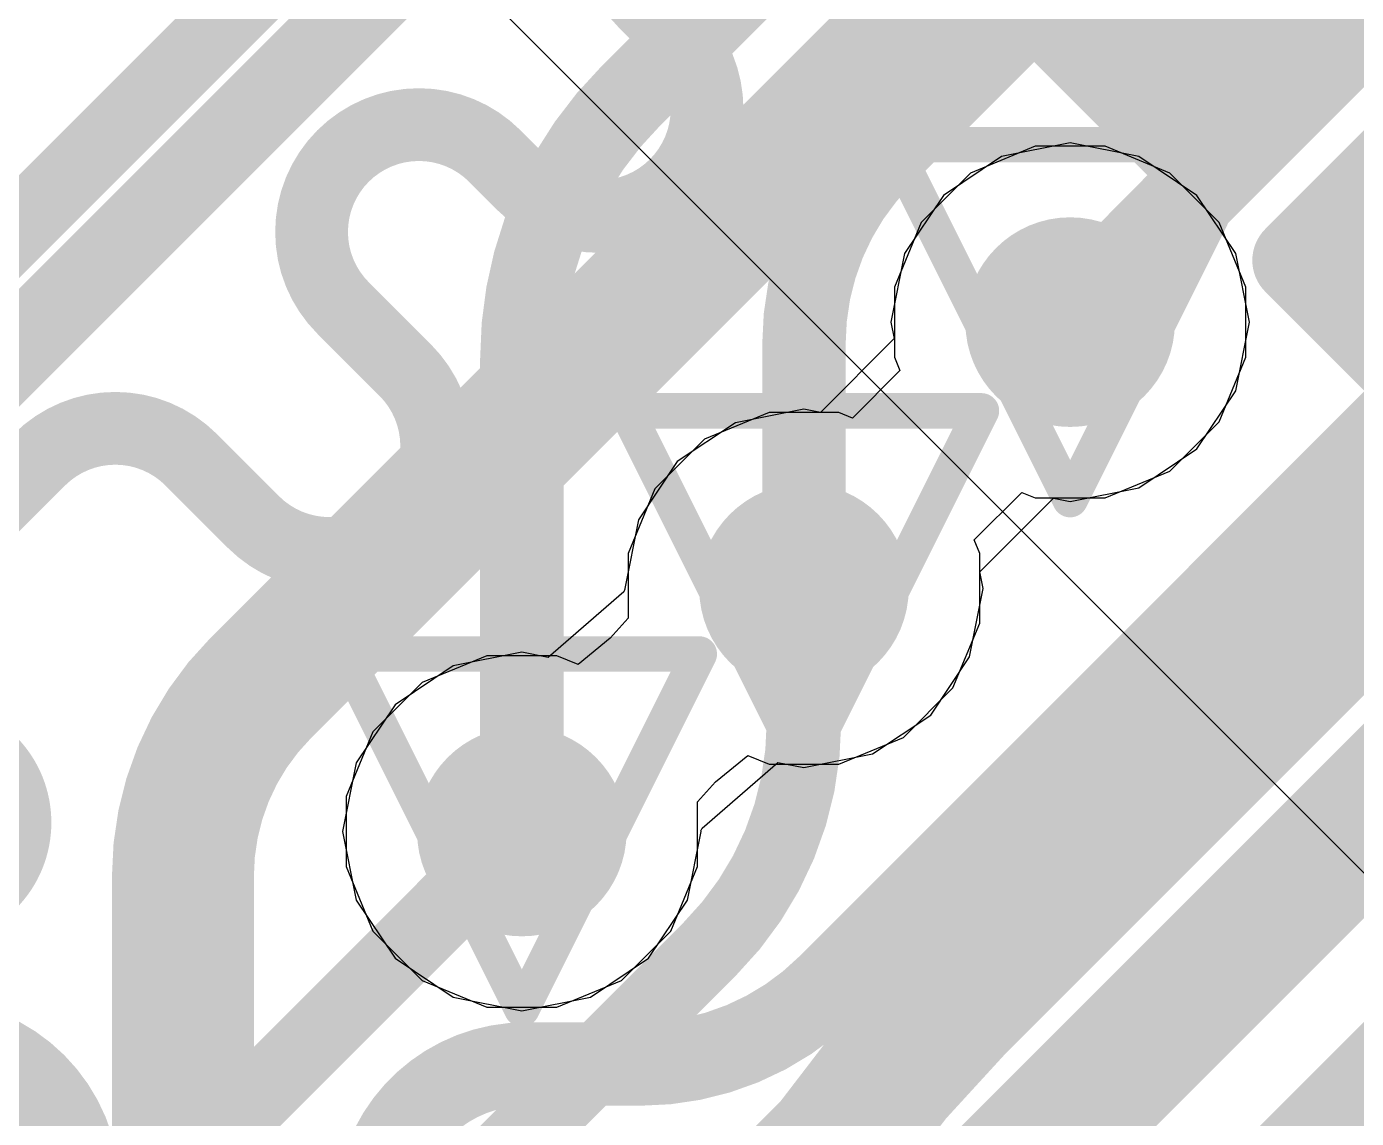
# Model space of a CAD drawing. Header units: inches. Extents: x -6 to 283, y -12 to 154.
# Drawn here: x 59.78 to 61.684, y 13.085 to 14.648 of the extents above; entities that cross this region are included whole.
import ezdxf

# ---------------------------------------------------------------- set-up
doc = ezdxf.new("R2010")
doc.units = ezdxf.units.IN
for name, color, linetype in [('Bottom Layer', 5, 'Continuous'), ('Bottom Overlay', 54, 'Continuous'), ('Bottom Paste', 16, 'Continuous'), ('Bottom Solder', 6, 'Continuous'), ('Drill Drawing', 1, 'Continuous'), ('GND-1', 16, 'Continuous'), ('GND-2', 90, 'Continuous'), ('GND-3', 216, 'Continuous'), ('GND-4', 54, 'Continuous'), ('PWR-1', 156, 'Continuous'), ('PWR-2', 130, 'Continuous'), ('Signal L1', 76, 'Continuous'), ('Signal L2', 6, 'Continuous'), ('Top Layer', 1, 'Continuous'), ('Top Solder', 216, 'Continuous'), ('Via Holes', 16, 'Continuous')]:
    doc.layers.add(name, color=color, linetype=linetype)

# ---------------------------------------------------------------- blocks, each defined once
blk = doc.blocks.new('R___0402_B_33')
at = {"layer": 'Bottom Layer'}
for points in [[(-0.2413, 0.3175), (-0.2412999999999999, -0.3175), (-0.6985, -0.3175), (-0.6985, 0.3175)], [(0.6985, 0.3175), (0.6985, -0.3175), (0.2413, -0.3175), (0.2412999999999999, 0.3175)]]:
    blk.add_hatch(color=5, dxfattribs=at).paths.add_polyline_path(points)
at = {"layer": 'Bottom Paste'}
for points in [[(-0.2413, 0.3175), (-0.2412999999999999, -0.3175), (-0.6985, -0.3175), (-0.6985, 0.3175)], [(0.6985, 0.3175), (0.6985, -0.3175), (0.2413, -0.3175), (0.2412999999999999, 0.3175)]]:
    blk.add_hatch(color=16, dxfattribs=at).paths.add_polyline_path(points)
at = {"layer": 'Bottom Solder'}
for points in [[(-0.18629884, 0.37250116), (-0.1862988399999999, -0.37250116), (-0.75350116, -0.37250116), (-0.75350116, 0.37250116)], [(0.75350116, 0.37250116), (0.75350116, -0.37250116), (0.18629884, -0.37250116), (0.1862988399999999, 0.37250116)]]:
    blk.add_hatch(color=6, dxfattribs=at).paths.add_polyline_path(points)
at = {"layer": 'Bottom Overlay'}
for points in [[(0.7874, 0.4064, 0.127, 0.127, 0), (-0.7874, 0.4064, 0.127, 0.127, 0)], [(-0.7874, -0.4064, 0.127, 0.127, 0), (-0.7874, 0.4064, 0.127, 0.127, 0)], [(0.7874, -0.4064, 0.127, 0.127, 0), (0.7874, 0.4064, 0.127, 0.127, 0)], [(0.8128, 0.4318, 0.0032258, 0.0032258, 0), (-0.8128, 0.4318, 0.0032258, 0.0032258, 0)], [(0.7874, -0.4064, 0.127, 0.127, 0), (-0.7874, -0.4064, 0.127, 0.127, 0)]]:
    blk.add_lwpolyline(points, format="xyseb", dxfattribs=at)
for points in [[(-0.8191499999999999, 0.4064, 0.0635, 0.0635, 1), (-0.7556499999999999, 0.4064, 0.0635, 0.0635, 1)], [(-0.8191499999999999, 0.4064, 0.0635, 0.0635, 1), (-0.7556499999999999, 0.4064, 0.0635, 0.0635, 1)], [(0.7556499999999999, 0.4064, 0.0635, 0.0635, 1), (0.8191499999999999, 0.4064, 0.0635, 0.0635, 1)], [(0.7556499999999999, 0.4064, 0.0635, 0.0635, 1), (0.8191499999999999, 0.4064, 0.0635, 0.0635, 1)], [(-0.81360518, 0.4318, 0.0016129, 0.0016129, 1), (-0.8119948199999999, 0.4318, 0.0016129, 0.0016129, 1)], [(0.8119948199999999, 0.4318, 0.0016129, 0.0016129, 1), (0.81360518, 0.4318, 0.0016129, 0.0016129, 1)], [(-0.8191499999999999, -0.4064, 0.0635, 0.0635, 1), (-0.7556499999999999, -0.4064, 0.0635, 0.0635, 1)], [(-0.8191499999999999, -0.4064, 0.0635, 0.0635, 1), (-0.7556499999999999, -0.4064, 0.0635, 0.0635, 1)], [(0.7556499999999999, -0.4064, 0.0635, 0.0635, 1), (0.8191499999999999, -0.4064, 0.0635, 0.0635, 1)], [(0.7556499999999999, -0.4064, 0.0635, 0.0635, 1), (0.8191499999999999, -0.4064, 0.0635, 0.0635, 1)]]:
    blk.add_lwpolyline(points, format="xyseb", close=True, dxfattribs=at)
blk = doc.blocks.new('C___0402_B_36')
at = {"layer": 'Bottom Layer'}
for points in [[(-0.2413, 0.3175), (-0.2412999999999999, -0.3175), (-0.6985, -0.3175), (-0.6985, 0.3175)], [(0.6985, 0.3175), (0.6985, -0.3175), (0.2413, -0.3175), (0.2412999999999999, 0.3175)]]:
    blk.add_hatch(color=5, dxfattribs=at).paths.add_polyline_path(points)
at = {"layer": 'Bottom Paste'}
for points in [[(-0.2413, 0.3175), (-0.2412999999999999, -0.3175), (-0.6985, -0.3175), (-0.6985, 0.3175)], [(0.6985, 0.3175), (0.6985, -0.3175), (0.2413, -0.3175), (0.2412999999999999, 0.3175)]]:
    blk.add_hatch(color=16, dxfattribs=at).paths.add_polyline_path(points)
at = {"layer": 'Bottom Solder'}
for points in [[(-0.18130012, 0.37749988), (-0.18130012, -0.37749988), (-0.7584998799999999, -0.37749988), (-0.7584998799999999, 0.37749988)], [(0.7584998799999999, 0.37749988), (0.7584998799999999, -0.37749988), (0.18130012, -0.37749988), (0.18130012, 0.37749988)]]:
    blk.add_hatch(color=6, dxfattribs=at).paths.add_polyline_path(points)
at = {"layer": 'Bottom Overlay'}
for points in [[(-0.7874, -0.4064, 0.127, 0.127, 0), (-0.7874, 0.4064, 0.127, 0.127, 0)], [(-0.2794, 0.4064, 0.127, 0.127, 0), (-0.7874, 0.4064, 0.127, 0.127, 0)], [(0.7874, 0.4064, 0.127, 0.127, 0), (0.2794, 0.4064, 0.127, 0.127, 0)], [(0.7874, -0.4064, 0.127, 0.127, 0), (0.7874, 0.4064, 0.127, 0.127, 0)], [(-0.2794, -0.4064, 0.127, 0.127, 0), (-0.7874, -0.4064, 0.127, 0.127, 0)], [(0.7874, -0.4064, 0.127, 0.127, 0), (0.2794, -0.4064, 0.127, 0.127, 0)]]:
    blk.add_lwpolyline(points, format="xyseb", dxfattribs=at)
for points in [[(-0.8191499999999999, 0.4064, 0.0635, 0.0635, 1), (-0.7556499999999999, 0.4064, 0.0635, 0.0635, 1)], [(-0.8191499999999999, 0.4064, 0.0635, 0.0635, 1), (-0.7556499999999999, 0.4064, 0.0635, 0.0635, 1)], [(-0.31115, 0.4064, 0.0635, 0.0635, 1), (-0.24765, 0.4064, 0.0635, 0.0635, 1)], [(0.24765, 0.4064, 0.0635, 0.0635, 1), (0.31115, 0.4064, 0.0635, 0.0635, 1)], [(0.7556499999999999, 0.4064, 0.0635, 0.0635, 1), (0.8191499999999999, 0.4064, 0.0635, 0.0635, 1)], [(0.7556499999999999, 0.4064, 0.0635, 0.0635, 1), (0.8191499999999999, 0.4064, 0.0635, 0.0635, 1)], [(-0.8191499999999999, -0.4064, 0.0635, 0.0635, 1), (-0.7556499999999999, -0.4064, 0.0635, 0.0635, 1)], [(-0.8191499999999999, -0.4064, 0.0635, 0.0635, 1), (-0.7556499999999999, -0.4064, 0.0635, 0.0635, 1)], [(-0.31115, -0.4064, 0.0635, 0.0635, 1), (-0.24765, -0.4064, 0.0635, 0.0635, 1)], [(0.24765, -0.4064, 0.0635, 0.0635, 1), (0.31115, -0.4064, 0.0635, 0.0635, 1)], [(0.7556499999999999, -0.4064, 0.0635, 0.0635, 1), (0.8191499999999999, -0.4064, 0.0635, 0.0635, 1)], [(0.7556499999999999, -0.4064, 0.0635, 0.0635, 1), (0.8191499999999999, -0.4064, 0.0635, 0.0635, 1)]]:
    blk.add_lwpolyline(points, format="xyseb", close=True, dxfattribs=at)
blk = doc.blocks.new('BGA_565_15_5_14_4__57')
at = {"layer": 'Top Solder'}
h = blk.add_hatch(color=216, dxfattribs=at)
edge = h.paths.add_edge_path()
edge.add_arc((-7.00000124, 0.3999992), 0.17499838, 0, 360)
h = blk.add_hatch(color=216, dxfattribs=at)
edge = h.paths.add_edge_path()
edge.add_arc((-7.400000439999999, 0), 0.17499838, 0, 360)

msp = doc.modelspace()

# ---------------------------------------------------------------- hatches: boundary and pattern name
at = {"layer": 'Bottom Layer'}
h = msp.add_hatch(color=5, dxfattribs=at)
edge = h.paths.add_edge_path()
edge.add_arc((61.27383731999999, 14.22469342), 0.1499997, 0, 360)
h = msp.add_hatch(color=5, dxfattribs=at)
edge = h.paths.add_edge_path()
edge.add_arc((60.89283732, 13.84369342), 0.1499997, 0, 360)
h = msp.add_hatch(color=5, dxfattribs=at)
edge = h.paths.add_edge_path()
edge.add_arc((60.48897732, 13.49571342), 0.1499997, 0, 360)
at = {"layer": 'GND-1'}
h = msp.add_hatch(color=16, dxfattribs=at)
edge = h.paths.add_edge_path()
edge.add_arc((61.27383731999999, 14.22469342), 0.1499997, 0, 360)
h = msp.add_hatch(color=16, dxfattribs=at)
edge = h.paths.add_edge_path()
edge.add_arc((60.89283732, 13.84369342), 0.1499997, 0, 360)
h = msp.add_hatch(color=16, dxfattribs=at)
edge = h.paths.add_edge_path()
edge.add_arc((60.48897732, 13.49571342), 0.1499997, 0, 360)
at = {"layer": 'GND-2'}
h = msp.add_hatch(color=90, dxfattribs=at)
edge = h.paths.add_edge_path()
edge.add_arc((61.27383731999999, 14.22469342), 0.1499997, 0, 360)
h = msp.add_hatch(color=90, dxfattribs=at)
edge = h.paths.add_edge_path()
edge.add_arc((60.89283732, 13.84369342), 0.1499997, 0, 360)
h = msp.add_hatch(color=90, dxfattribs=at)
edge = h.paths.add_edge_path()
edge.add_arc((60.48897732, 13.49571342), 0.1499997, 0, 360)
at = {"layer": 'GND-3'}
h = msp.add_hatch(color=216, dxfattribs=at)
edge = h.paths.add_edge_path()
edge.add_arc((61.27383731999999, 14.22469342), 0.1499997, 0, 360)
h = msp.add_hatch(color=216, dxfattribs=at)
edge = h.paths.add_edge_path()
edge.add_arc((60.89283732, 13.84369342), 0.1499997, 0, 360)
h = msp.add_hatch(color=216, dxfattribs=at)
edge = h.paths.add_edge_path()
edge.add_arc((60.48897732, 13.49571342), 0.1499997, 0, 360)
at = {"layer": 'GND-4'}
h = msp.add_hatch(color=54, dxfattribs=at)
edge = h.paths.add_edge_path()
edge.add_arc((61.27383731999999, 14.22469342), 0.1499997, 0, 360)
h = msp.add_hatch(color=54, dxfattribs=at)
edge = h.paths.add_edge_path()
edge.add_arc((60.89283732, 13.84369342), 0.1499997, 0, 360)
h = msp.add_hatch(color=54, dxfattribs=at)
edge = h.paths.add_edge_path()
edge.add_arc((60.48897732, 13.49571342), 0.1499997, 0, 360)
at = {"layer": 'PWR-1'}
h = msp.add_hatch(color=156, dxfattribs=at)
edge = h.paths.add_edge_path()
edge.add_arc((61.27383731999999, 14.22469342), 0.1499997, 0, 360)
h = msp.add_hatch(color=156, dxfattribs=at)
edge = h.paths.add_edge_path()
edge.add_arc((60.89283732, 13.84369342), 0.1499997, 0, 360)
h = msp.add_hatch(color=156, dxfattribs=at)
edge = h.paths.add_edge_path()
edge.add_arc((60.48897732, 13.49571342), 0.1499997, 0, 360)
at = {"layer": 'PWR-2'}
h = msp.add_hatch(color=130, dxfattribs=at)
edge = h.paths.add_edge_path()
edge.add_arc((61.27383731999999, 14.22469342), 0.1499997, 0, 360)
h = msp.add_hatch(color=130, dxfattribs=at)
edge = h.paths.add_edge_path()
edge.add_arc((60.89283732, 13.84369342), 0.1499997, 0, 360)
h = msp.add_hatch(color=130, dxfattribs=at)
edge = h.paths.add_edge_path()
edge.add_arc((60.48897732, 13.49571342), 0.1499997, 0, 360)
at = {"layer": 'Signal L1'}
h = msp.add_hatch(color=76, dxfattribs=at)
edge = h.paths.add_edge_path()
edge.add_arc((61.27383731999999, 14.22469342), 0.1499997, 0, 360)
h = msp.add_hatch(color=76, dxfattribs=at)
edge = h.paths.add_edge_path()
edge.add_arc((60.89283732, 13.84369342), 0.1499997, 0, 360)
h = msp.add_hatch(color=76, dxfattribs=at)
edge = h.paths.add_edge_path()
edge.add_arc((60.48897732, 13.49571342), 0.1499997, 0, 360)
at = {"layer": 'Signal L2'}
h = msp.add_hatch(color=6, dxfattribs=at)
edge = h.paths.add_edge_path()
edge.add_arc((61.27383731999999, 14.22469342), 0.1499997, 0, 360)
h = msp.add_hatch(color=6, dxfattribs=at)
edge = h.paths.add_edge_path()
edge.add_arc((60.89283732, 13.84369342), 0.1499997, 0, 360)
h = msp.add_hatch(color=6, dxfattribs=at)
edge = h.paths.add_edge_path()
edge.add_arc((60.48897732, 13.49571342), 0.1499997, 0, 360)
at = {"layer": 'Top Layer'}
h = msp.add_hatch(color=1, dxfattribs=at)
edge = h.paths.add_edge_path()
edge.add_arc((61.27383731999999, 14.22469342), 0.1499997, 0, 360)
h = msp.add_hatch(color=1, dxfattribs=at)
edge = h.paths.add_edge_path()
edge.add_arc((60.89283732, 13.84369342), 0.1499997, 0, 360)
h = msp.add_hatch(color=1, dxfattribs=at)
edge = h.paths.add_edge_path()
edge.add_arc((60.48897732, 13.49571342), 0.1499997, 0, 360)
at = {"layer": 'Via Holes'}
h = msp.add_hatch(color=7, dxfattribs=at)
edge = h.paths.add_edge_path()
edge.add_arc((61.27383731999999, 14.22469342), 0.07499858, 0, 360)
h = msp.add_hatch(color=7, dxfattribs=at)
edge = h.paths.add_edge_path()
edge.add_arc((60.89283732, 13.84369342), 0.07499858, 0, 360)
h = msp.add_hatch(color=7, dxfattribs=at)
edge = h.paths.add_edge_path()
edge.add_arc((60.48897732, 13.49571342), 0.07499858, 0, 360)

# ---------------------------------------------------------------- linework, layer by layer
at = {"layer": 'Bottom Layer'}
for points in [[(60.11542713999999, 13.70128578, 0.2032, 0.2032, 0), (61.41228764, 14.99814628, 0.2032, 0.2032, 0)], [(61.10969744, 13.24994048, 0.2032, 0.2032, 0), (62.11078763999999, 14.25103068, 0.2032, 0.2032, 0)], [(60.00383478, 13.43187814, 0.2032, 0.2032, -0.1987644589970463), (60.11527474, 13.70113338, 0.2032, 0.2032, 0)], [(60.11527474, 13.70113338, 0.2032, 0.2032, 0), (60.11542713999999, 13.70128578, 0.2032, 0.2032, 0)], [(60.11527474, 13.70113338, 0.2032, 0.2032, -0.0001414213649991803), (60.11542713999999, 13.70128578, 0.2032, 0.2032, 0)], [(60.00383478, 12.17500232, 0.2032, 0.2032, 0), (60.00383478, 13.43187814, 0.2032, 0.2032, 0)], [(60.6561906, 12.15507348, 0.2032, 0.2032, -0.1989136463884199), (61.10969744, 13.24994048, 0.2032, 0.2032, 0)]]:
    msp.add_lwpolyline(points, format="xyseb", dxfattribs=at)
for points in [[(60.06447474, 13.70113338, 0.1016, 0.1016, 1), (60.16607474, 13.70113338, 0.1016, 0.1016, 1)], [(60.06447474, 13.70113338, 0.1016, 0.1016, 1), (60.16607474, 13.70113338, 0.1016, 0.1016, 1)], [(60.06447474, 13.70113338, 0.1016, 0.1016, 1), (60.16607474, 13.70113338, 0.1016, 0.1016, 1)], [(60.06462714, 13.70128578, 0.1016, 0.1016, 1), (60.16622714, 13.70128578, 0.1016, 0.1016, 1)], [(60.06462714, 13.70128578, 0.1016, 0.1016, 1), (60.16622714, 13.70128578, 0.1016, 0.1016, 1)], [(60.06462714, 13.70128578, 0.1016, 0.1016, 1), (60.16622714, 13.70128578, 0.1016, 0.1016, 1)], [(59.95303478, 13.43187814, 0.1016, 0.1016, 1), (60.05463477999999, 13.43187814, 0.1016, 0.1016, 1)], [(59.95303478, 13.43187814, 0.1016, 0.1016, 1), (60.05463477999999, 13.43187814, 0.1016, 0.1016, 1)], [(61.05889744, 13.24994048, 0.1016, 0.1016, 1), (61.16049743999999, 13.24994048, 0.1016, 0.1016, 1)], [(61.05889744, 13.24994048, 0.1016, 0.1016, 1), (61.16049743999999, 13.24994048, 0.1016, 0.1016, 1)]]:
    msp.add_lwpolyline(points, format="xyseb", close=True, dxfattribs=at)
at = {"layer": 'Drill Drawing'}
for points in [[(61.01983732, 14.47869342, 0.0508, 0.0508, 0), (61.52783732, 14.47869342, 0.0508, 0.0508, 0)], [(61.01983732, 14.47869342, 0.0508, 0.0508, 0), (61.27383731999999, 13.97069342, 0.0508, 0.0508, 0)], [(61.27383731999999, 13.97069342, 0.0508, 0.0508, 0), (61.52783732, 14.47869342, 0.0508, 0.0508, 0)], [(60.63883731999999, 14.09769342, 0.0508, 0.0508, 0), (61.14683732, 14.09769342, 0.0508, 0.0508, 0)], [(60.63883731999999, 14.09769342, 0.0508, 0.0508, 0), (60.89283732, 13.58969342, 0.0508, 0.0508, 0)], [(60.89283732, 13.58969342, 0.0508, 0.0508, 0), (61.14683732, 14.09769342, 0.0508, 0.0508, 0)], [(60.23497732, 13.74971342, 0.0508, 0.0508, 0), (60.74297732, 13.74971342, 0.0508, 0.0508, 0)], [(60.23497732, 13.74971342, 0.0508, 0.0508, 0), (60.48897732, 13.24171342, 0.0508, 0.0508, 0)], [(60.48897732, 13.24171342, 0.0508, 0.0508, 0), (60.74297732, 13.74971342, 0.0508, 0.0508, 0)], [(61.65483223999999, 13.08170358, 0.0508, 0.0508, 0), (62.16283223999999, 13.08170358, 0.0508, 0.0508, 0)], [(61.65483223999999, 13.08170358, 0.0508, 0.0508, 0), (61.90883224, 12.57370358, 0.0508, 0.0508, 0)]]:
    msp.add_lwpolyline(points, format="xyseb", dxfattribs=at)
for points in [[(61.00713731999999, 14.47869342, 0.0254, 0.0254, 1), (61.03253732, 14.47869342, 0.0254, 0.0254, 1)], [(61.00713731999999, 14.47869342, 0.0254, 0.0254, 1), (61.03253732, 14.47869342, 0.0254, 0.0254, 1)], [(61.51513731999999, 14.47869342, 0.0254, 0.0254, 1), (61.54053731999999, 14.47869342, 0.0254, 0.0254, 1)], [(61.51513731999999, 14.47869342, 0.0254, 0.0254, 1), (61.54053731999999, 14.47869342, 0.0254, 0.0254, 1)], [(60.62613732, 14.09769342, 0.0254, 0.0254, 1), (60.65153732, 14.09769342, 0.0254, 0.0254, 1)], [(60.62613732, 14.09769342, 0.0254, 0.0254, 1), (60.65153732, 14.09769342, 0.0254, 0.0254, 1)], [(61.13413732, 14.09769342, 0.0254, 0.0254, 1), (61.15953732, 14.09769342, 0.0254, 0.0254, 1)], [(61.13413732, 14.09769342, 0.0254, 0.0254, 1), (61.15953732, 14.09769342, 0.0254, 0.0254, 1)], [(61.26113732, 13.97069342, 0.0254, 0.0254, 1), (61.28653731999999, 13.97069342, 0.0254, 0.0254, 1)], [(61.26113732, 13.97069342, 0.0254, 0.0254, 1), (61.28653731999999, 13.97069342, 0.0254, 0.0254, 1)], [(60.22227732, 13.74971342, 0.0254, 0.0254, 1), (60.24767731999999, 13.74971342, 0.0254, 0.0254, 1)], [(60.22227732, 13.74971342, 0.0254, 0.0254, 1), (60.24767731999999, 13.74971342, 0.0254, 0.0254, 1)], [(60.73027732, 13.74971342, 0.0254, 0.0254, 1), (60.75567731999999, 13.74971342, 0.0254, 0.0254, 1)], [(60.73027732, 13.74971342, 0.0254, 0.0254, 1), (60.75567731999999, 13.74971342, 0.0254, 0.0254, 1)], [(60.88013732, 13.58969342, 0.0254, 0.0254, 1), (60.90553731999999, 13.58969342, 0.0254, 0.0254, 1)], [(60.88013732, 13.58969342, 0.0254, 0.0254, 1), (60.90553731999999, 13.58969342, 0.0254, 0.0254, 1)], [(60.47627732, 13.24171342, 0.0254, 0.0254, 1), (60.50167732, 13.24171342, 0.0254, 0.0254, 1)], [(60.47627732, 13.24171342, 0.0254, 0.0254, 1), (60.50167732, 13.24171342, 0.0254, 0.0254, 1)], [(61.64213224, 13.08170358, 0.0254, 0.0254, 1), (61.66753224, 13.08170358, 0.0254, 0.0254, 1)], [(61.64213224, 13.08170358, 0.0254, 0.0254, 1), (61.66753224, 13.08170358, 0.0254, 0.0254, 1)]]:
    msp.add_lwpolyline(points, format="xyseb", close=True, dxfattribs=at)
at = {"layer": 'GND-1'}
for p, q in [((61.22379169999999, 14.47629312), (61.13131791999999, 14.43798992)), ((61.32388293999999, 14.47629312), (61.22379169999999, 14.47629312)), ((61.41635672, 14.43798992), (61.32388293999999, 14.47629312)), ((61.13131791999999, 14.43798992), (61.06054082, 14.36721282)), ((61.48713382, 14.36721282), (61.41635672, 14.43798992)), ((61.06054082, 14.36721282), (61.02223761999999, 14.27473904)), ((61.52543702, 14.27473904), (61.48713382, 14.36721282)), ((61.02223761999999, 14.27473904), (61.02223761999999, 14.1746478)), ((61.52543702, 14.1746478), (61.52543702, 14.27473904)), ((61.02223761999999, 14.1746478), (61.03023608, 14.15533618)), ((61.48713382, 14.08217402), (61.52543702, 14.1746478)), ((61.03023608, 14.15533618), (60.96219456, 14.08729466)), ((60.8427917, 14.09529312), (60.75031792, 14.05698992)), ((60.94288294, 14.09529312), (60.8427917, 14.09529312)), ((60.96219456, 14.08729466), (60.94288294, 14.09529312)), ((61.41635672, 14.01139692), (61.48713382, 14.08217402)), ((60.75031792, 14.05698992), (60.67954082, 13.98621282)), ((61.32388293999999, 13.97309372), (61.41635672, 14.01139692)), ((60.67954082, 13.98621282), (60.64123761999999, 13.89373904)), ((61.13643855999999, 13.91305066), (61.20448007999999, 13.98109218)), ((61.20448007999999, 13.98109218), (61.22379169999999, 13.97309372)), ((61.22379169999999, 13.97309372), (61.32388293999999, 13.97309372)), ((61.14443702, 13.89373904), (61.13643855999999, 13.91305066)), ((60.64123761999999, 13.89373904), (60.64123761999999, 13.80120176)), ((61.14443702, 13.7936478), (61.14443702, 13.89373904)), ((60.64123761999999, 13.80120176), (60.6154871, 13.77252262)), ((61.10613382, 13.70117402), (61.14443702, 13.7936478)), ((60.6154871, 13.77252262), (60.56941911999999, 13.73472234)), ((60.4389317, 13.74731312), (60.34645791999999, 13.70900992)), ((60.53902294, 13.74731312), (60.4389317, 13.74731312)), ((60.56941911999999, 13.73472234), (60.53902294, 13.74731312)), ((60.34645791999999, 13.70900992), (60.27568081999999, 13.63823282)), ((61.03535672, 13.63039692), (61.10613382, 13.70117402)), ((60.27568081999999, 13.63823282), (60.23737762, 13.54575904)), ((60.94288294, 13.59209372), (61.03535672, 13.63039692)), ((60.76632754, 13.56688422), (60.81239551999999, 13.6046845)), ((60.81239551999999, 13.6046845), (60.8427917, 13.59209372)), ((60.8427917, 13.59209372), (60.94288294, 13.59209372)), ((60.74057701999999, 13.53820508), (60.76632754, 13.56688422)), ((60.23737762, 13.54575904), (60.23737762, 13.4456678)), ((60.74057701999999, 13.4456678), (60.74057701999999, 13.53820508)), ((60.23737762, 13.4456678), (60.27568081999999, 13.35319402)), ((60.70227381999999, 13.35319402), (60.74057701999999, 13.4456678)), ((60.27568081999999, 13.35319402), (60.34645791999999, 13.28241692)), ((60.63149671999999, 13.28241692), (60.70227381999999, 13.35319402)), ((60.34645791999999, 13.28241692), (60.4389317, 13.24411372)), ((60.53902294, 13.24411372), (60.63149671999999, 13.28241692)), ((60.4389317, 13.24411372), (60.53902294, 13.24411372))]:
    msp.add_line(p, q, dxfattribs=at)
at = {"layer": 'GND-2'}
for p, q in [((61.22379169999999, 14.47629312), (61.13131791999999, 14.43798992)), ((61.32388293999999, 14.47629312), (61.22379169999999, 14.47629312)), ((61.41635672, 14.43798992), (61.32388293999999, 14.47629312)), ((61.13131791999999, 14.43798992), (61.06054082, 14.36721282)), ((61.48713382, 14.36721282), (61.41635672, 14.43798992)), ((61.06054082, 14.36721282), (61.02223761999999, 14.27473904)), ((61.52543702, 14.27473904), (61.48713382, 14.36721282)), ((61.02223761999999, 14.27473904), (61.02223761999999, 14.1746478)), ((61.52543702, 14.1746478), (61.52543702, 14.27473904)), ((61.02223761999999, 14.1746478), (61.03023608, 14.15533618)), ((61.48713382, 14.08217402), (61.52543702, 14.1746478)), ((61.03023608, 14.15533618), (60.96219456, 14.08729466)), ((60.8427917, 14.09529312), (60.75031792, 14.05698992)), ((60.94288294, 14.09529312), (60.8427917, 14.09529312)), ((60.96219456, 14.08729466), (60.94288294, 14.09529312)), ((61.41635672, 14.01139692), (61.48713382, 14.08217402)), ((60.75031792, 14.05698992), (60.67954082, 13.98621282)), ((61.32388293999999, 13.97309372), (61.41635672, 14.01139692)), ((60.67954082, 13.98621282), (60.64123761999999, 13.89373904)), ((61.13643855999999, 13.91305066), (61.20448007999999, 13.98109218)), ((61.20448007999999, 13.98109218), (61.22379169999999, 13.97309372)), ((61.22379169999999, 13.97309372), (61.32388293999999, 13.97309372)), ((61.14443702, 13.89373904), (61.13643855999999, 13.91305066)), ((60.64123761999999, 13.89373904), (60.64123761999999, 13.80120176)), ((61.14443702, 13.7936478), (61.14443702, 13.89373904)), ((60.64123761999999, 13.80120176), (60.6154871, 13.77252262)), ((61.10613382, 13.70117402), (61.14443702, 13.7936478)), ((60.6154871, 13.77252262), (60.56941911999999, 13.73472234)), ((60.4389317, 13.74731312), (60.34645791999999, 13.70900992)), ((60.53902294, 13.74731312), (60.4389317, 13.74731312)), ((60.56941911999999, 13.73472234), (60.53902294, 13.74731312)), ((60.34645791999999, 13.70900992), (60.27568081999999, 13.63823282)), ((61.03535672, 13.63039692), (61.10613382, 13.70117402)), ((60.27568081999999, 13.63823282), (60.23737762, 13.54575904)), ((60.94288294, 13.59209372), (61.03535672, 13.63039692)), ((60.76632754, 13.56688422), (60.81239551999999, 13.6046845)), ((60.81239551999999, 13.6046845), (60.8427917, 13.59209372)), ((60.8427917, 13.59209372), (60.94288294, 13.59209372)), ((60.74057701999999, 13.53820508), (60.76632754, 13.56688422)), ((60.23737762, 13.54575904), (60.23737762, 13.4456678)), ((60.74057701999999, 13.4456678), (60.74057701999999, 13.53820508)), ((60.23737762, 13.4456678), (60.27568081999999, 13.35319402)), ((60.70227381999999, 13.35319402), (60.74057701999999, 13.4456678)), ((60.27568081999999, 13.35319402), (60.34645791999999, 13.28241692)), ((60.63149671999999, 13.28241692), (60.70227381999999, 13.35319402)), ((60.34645791999999, 13.28241692), (60.4389317, 13.24411372)), ((60.53902294, 13.24411372), (60.63149671999999, 13.28241692)), ((60.4389317, 13.24411372), (60.53902294, 13.24411372))]:
    msp.add_line(p, q, dxfattribs=at)
at = {"layer": 'GND-3'}
for p, q in [((61.22379169999999, 14.47629312), (61.13131791999999, 14.43798992)), ((61.32388293999999, 14.47629312), (61.22379169999999, 14.47629312)), ((61.41635672, 14.43798992), (61.32388293999999, 14.47629312)), ((61.13131791999999, 14.43798992), (61.06054082, 14.36721282)), ((61.48713382, 14.36721282), (61.41635672, 14.43798992)), ((61.06054082, 14.36721282), (61.02223761999999, 14.27473904)), ((61.52543702, 14.27473904), (61.48713382, 14.36721282)), ((61.02223761999999, 14.27473904), (61.02223761999999, 14.1746478)), ((61.52543702, 14.1746478), (61.52543702, 14.27473904)), ((61.02223761999999, 14.1746478), (61.03023608, 14.15533618)), ((61.48713382, 14.08217402), (61.52543702, 14.1746478)), ((61.03023608, 14.15533618), (60.96219456, 14.08729466)), ((60.8427917, 14.09529312), (60.75031792, 14.05698992)), ((60.94288294, 14.09529312), (60.8427917, 14.09529312)), ((60.96219456, 14.08729466), (60.94288294, 14.09529312)), ((61.41635672, 14.01139692), (61.48713382, 14.08217402)), ((60.75031792, 14.05698992), (60.67954082, 13.98621282)), ((61.32388293999999, 13.97309372), (61.41635672, 14.01139692)), ((60.67954082, 13.98621282), (60.64123761999999, 13.89373904)), ((61.13643855999999, 13.91305066), (61.20448007999999, 13.98109218)), ((61.20448007999999, 13.98109218), (61.22379169999999, 13.97309372)), ((61.22379169999999, 13.97309372), (61.32388293999999, 13.97309372)), ((61.14443702, 13.89373904), (61.13643855999999, 13.91305066)), ((60.64123761999999, 13.89373904), (60.64123761999999, 13.80120176)), ((61.14443702, 13.7936478), (61.14443702, 13.89373904)), ((60.64123761999999, 13.80120176), (60.6154871, 13.77252262)), ((61.10613382, 13.70117402), (61.14443702, 13.7936478)), ((60.6154871, 13.77252262), (60.56941911999999, 13.73472234)), ((60.4389317, 13.74731312), (60.34645791999999, 13.70900992)), ((60.53902294, 13.74731312), (60.4389317, 13.74731312)), ((60.56941911999999, 13.73472234), (60.53902294, 13.74731312)), ((60.34645791999999, 13.70900992), (60.27568081999999, 13.63823282)), ((61.03535672, 13.63039692), (61.10613382, 13.70117402)), ((60.27568081999999, 13.63823282), (60.23737762, 13.54575904)), ((60.94288294, 13.59209372), (61.03535672, 13.63039692)), ((60.76632754, 13.56688422), (60.81239551999999, 13.6046845)), ((60.81239551999999, 13.6046845), (60.8427917, 13.59209372)), ((60.8427917, 13.59209372), (60.94288294, 13.59209372)), ((60.74057701999999, 13.53820508), (60.76632754, 13.56688422)), ((60.23737762, 13.54575904), (60.23737762, 13.4456678)), ((60.74057701999999, 13.4456678), (60.74057701999999, 13.53820508)), ((60.23737762, 13.4456678), (60.27568081999999, 13.35319402)), ((60.70227381999999, 13.35319402), (60.74057701999999, 13.4456678)), ((60.27568081999999, 13.35319402), (60.34645791999999, 13.28241692)), ((60.63149671999999, 13.28241692), (60.70227381999999, 13.35319402)), ((60.34645791999999, 13.28241692), (60.4389317, 13.24411372)), ((60.53902294, 13.24411372), (60.63149671999999, 13.28241692)), ((60.4389317, 13.24411372), (60.53902294, 13.24411372))]:
    msp.add_line(p, q, dxfattribs=at)
at = {"layer": 'GND-4'}
for p, q in [((61.22379169999999, 14.47629312), (61.13131791999999, 14.43798992)), ((61.32388293999999, 14.47629312), (61.22379169999999, 14.47629312)), ((61.41635672, 14.43798992), (61.32388293999999, 14.47629312)), ((61.13131791999999, 14.43798992), (61.06054082, 14.36721282)), ((61.48713382, 14.36721282), (61.41635672, 14.43798992)), ((61.06054082, 14.36721282), (61.02223761999999, 14.27473904)), ((61.52543702, 14.27473904), (61.48713382, 14.36721282)), ((61.02223761999999, 14.27473904), (61.02223761999999, 14.1746478)), ((61.52543702, 14.1746478), (61.52543702, 14.27473904)), ((61.02223761999999, 14.1746478), (61.03023608, 14.15533618)), ((61.48713382, 14.08217402), (61.52543702, 14.1746478)), ((61.03023608, 14.15533618), (60.96219456, 14.08729466)), ((60.8427917, 14.09529312), (60.75031792, 14.05698992)), ((60.94288294, 14.09529312), (60.8427917, 14.09529312)), ((60.96219456, 14.08729466), (60.94288294, 14.09529312)), ((61.41635672, 14.01139692), (61.48713382, 14.08217402)), ((60.75031792, 14.05698992), (60.67954082, 13.98621282)), ((61.32388293999999, 13.97309372), (61.41635672, 14.01139692)), ((60.67954082, 13.98621282), (60.64123761999999, 13.89373904)), ((61.13643855999999, 13.91305066), (61.20448007999999, 13.98109218)), ((61.20448007999999, 13.98109218), (61.22379169999999, 13.97309372)), ((61.22379169999999, 13.97309372), (61.32388293999999, 13.97309372)), ((61.14443702, 13.89373904), (61.13643855999999, 13.91305066)), ((60.64123761999999, 13.89373904), (60.64123761999999, 13.80120176)), ((61.14443702, 13.7936478), (61.14443702, 13.89373904)), ((60.64123761999999, 13.80120176), (60.6154871, 13.77252262)), ((61.10613382, 13.70117402), (61.14443702, 13.7936478)), ((60.6154871, 13.77252262), (60.56941911999999, 13.73472234)), ((60.4389317, 13.74731312), (60.34645791999999, 13.70900992)), ((60.53902294, 13.74731312), (60.4389317, 13.74731312)), ((60.56941911999999, 13.73472234), (60.53902294, 13.74731312)), ((60.34645791999999, 13.70900992), (60.27568081999999, 13.63823282)), ((61.03535672, 13.63039692), (61.10613382, 13.70117402)), ((60.27568081999999, 13.63823282), (60.23737762, 13.54575904)), ((60.94288294, 13.59209372), (61.03535672, 13.63039692)), ((60.76632754, 13.56688422), (60.81239551999999, 13.6046845)), ((60.81239551999999, 13.6046845), (60.8427917, 13.59209372)), ((60.8427917, 13.59209372), (60.94288294, 13.59209372)), ((60.74057701999999, 13.53820508), (60.76632754, 13.56688422)), ((60.23737762, 13.54575904), (60.23737762, 13.4456678)), ((60.74057701999999, 13.4456678), (60.74057701999999, 13.53820508)), ((60.23737762, 13.4456678), (60.27568081999999, 13.35319402)), ((60.70227381999999, 13.35319402), (60.74057701999999, 13.4456678)), ((60.27568081999999, 13.35319402), (60.34645791999999, 13.28241692)), ((60.63149671999999, 13.28241692), (60.70227381999999, 13.35319402)), ((60.34645791999999, 13.28241692), (60.4389317, 13.24411372)), ((60.53902294, 13.24411372), (60.63149671999999, 13.28241692)), ((60.4389317, 13.24411372), (60.53902294, 13.24411372))]:
    msp.add_line(p, q, dxfattribs=at)
at = {"layer": 'PWR-1'}
for p, q in [((61.27383731999999, 14.48122326), (61.17566885999999, 14.46169574)), ((61.37200578, 14.46169574), (61.27383731999999, 14.48122326)), ((61.17566885999999, 14.46169574), (61.09244321999999, 14.40608752)), ((61.45523142, 14.40608752), (61.37200578, 14.46169574)), ((61.09244321999999, 14.40608752), (61.036835, 14.32286188)), ((61.51083964, 14.32286188), (61.45523142, 14.40608752)), ((61.036835, 14.32286188), (61.01730748, 14.22469342)), ((61.53036716, 14.22469342), (61.51083964, 14.32286188)), ((61.01730748, 14.22469342), (61.0220014, 14.2011019)), ((61.51083964, 14.12652496), (61.53036716, 14.22469342)), ((61.0220014, 14.2011019), (60.91642884, 14.09552934)), ((61.45523142, 14.04329932), (61.51083964, 14.12652496)), ((60.89283732, 14.10022326), (60.79466886, 14.08069574)), ((60.91642884, 14.09552934), (60.89283732, 14.10022326)), ((60.79466886, 14.08069574), (60.71144321999999, 14.02508752)), ((61.37200578, 13.9876911), (61.45523142, 14.04329932)), ((60.71144321999999, 14.02508752), (60.65583499999999, 13.94186188)), ((61.14467324, 13.86728494), (61.2502458, 13.9728575)), ((61.2502458, 13.9728575), (61.27383731999999, 13.96816358)), ((61.27383731999999, 13.96816358), (61.37200578, 13.9876911)), ((60.65583499999999, 13.94186188), (60.63630747999999, 13.84369342)), ((61.14936716, 13.84369342), (61.14467324, 13.86728494)), ((60.63654115999999, 13.84252248), (60.63484952, 13.83876328)), ((60.63630747999999, 13.84369342), (60.63654115999999, 13.84252248)), ((61.12983964, 13.74552496), (61.14936716, 13.84369342)), ((60.63484952, 13.83876328), (60.52649311999999, 13.74478074)), ((60.48897732, 13.75224326), (60.39080885999999, 13.73271574)), ((60.52649311999999, 13.74478074), (60.48897732, 13.75224326)), ((61.07423142, 13.66229932), (61.12983964, 13.74552496)), ((60.39080885999999, 13.73271574), (60.30758322, 13.67710752)), ((60.30758322, 13.67710752), (60.25197499999999, 13.59388188)), ((60.99100578, 13.6066911), (61.07423142, 13.66229932)), ((60.25197499999999, 13.59388188), (60.23244748, 13.49571342)), ((60.74696511999999, 13.50064356), (60.85532152, 13.5946261)), ((60.85532152, 13.5946261), (60.89283732, 13.58716358)), ((60.89283732, 13.58716358), (60.99100578, 13.6066911)), ((60.74527348, 13.49688436), (60.74696511999999, 13.50064356)), ((60.74550716, 13.49571342), (60.74527348, 13.49688436)), ((60.23244748, 13.49571342), (60.25197499999999, 13.39754496)), ((60.72597964, 13.39754496), (60.74550716, 13.49571342)), ((60.25197499999999, 13.39754496), (60.30758322, 13.31431932)), ((60.67037142, 13.31431932), (60.72597964, 13.39754496)), ((60.30758322, 13.31431932), (60.39080885999999, 13.2587111)), ((60.58714577999999, 13.2587111), (60.67037142, 13.31431932)), ((60.39080885999999, 13.2587111), (60.48897732, 13.23918358)), ((60.48897732, 13.23918358), (60.58714577999999, 13.2587111))]:
    msp.add_line(p, q, dxfattribs=at)
at = {"layer": 'PWR-2'}
for p, q in [((61.27383731999999, 14.48122326), (61.17566885999999, 14.46169574)), ((61.37200578, 14.46169574), (61.27383731999999, 14.48122326)), ((61.17566885999999, 14.46169574), (61.09244321999999, 14.40608752)), ((61.45523142, 14.40608752), (61.37200578, 14.46169574)), ((61.09244321999999, 14.40608752), (61.036835, 14.32286188)), ((61.51083964, 14.32286188), (61.45523142, 14.40608752)), ((61.036835, 14.32286188), (61.01730748, 14.22469342)), ((61.53036716, 14.22469342), (61.51083964, 14.32286188)), ((61.01730748, 14.22469342), (61.0220014, 14.2011019)), ((61.51083964, 14.12652496), (61.53036716, 14.22469342)), ((61.0220014, 14.2011019), (60.91642884, 14.09552934)), ((61.45523142, 14.04329932), (61.51083964, 14.12652496)), ((60.89283732, 14.10022326), (60.79466886, 14.08069574)), ((60.91642884, 14.09552934), (60.89283732, 14.10022326)), ((60.79466886, 14.08069574), (60.71144321999999, 14.02508752)), ((61.37200578, 13.9876911), (61.45523142, 14.04329932)), ((60.71144321999999, 14.02508752), (60.65583499999999, 13.94186188)), ((61.14467324, 13.86728494), (61.2502458, 13.9728575)), ((61.2502458, 13.9728575), (61.27383731999999, 13.96816358)), ((61.27383731999999, 13.96816358), (61.37200578, 13.9876911)), ((60.65583499999999, 13.94186188), (60.63630747999999, 13.84369342)), ((61.14936716, 13.84369342), (61.14467324, 13.86728494)), ((60.63654115999999, 13.84252248), (60.63484952, 13.83876328)), ((60.63630747999999, 13.84369342), (60.63654115999999, 13.84252248)), ((61.12983964, 13.74552496), (61.14936716, 13.84369342)), ((60.63484952, 13.83876328), (60.52649311999999, 13.74478074)), ((60.48897732, 13.75224326), (60.39080885999999, 13.73271574)), ((60.52649311999999, 13.74478074), (60.48897732, 13.75224326)), ((61.07423142, 13.66229932), (61.12983964, 13.74552496)), ((60.39080885999999, 13.73271574), (60.30758322, 13.67710752)), ((60.30758322, 13.67710752), (60.25197499999999, 13.59388188)), ((60.99100578, 13.6066911), (61.07423142, 13.66229932)), ((60.25197499999999, 13.59388188), (60.23244748, 13.49571342)), ((60.74696511999999, 13.50064356), (60.85532152, 13.5946261)), ((60.85532152, 13.5946261), (60.89283732, 13.58716358)), ((60.89283732, 13.58716358), (60.99100578, 13.6066911)), ((60.74527348, 13.49688436), (60.74696511999999, 13.50064356)), ((60.74550716, 13.49571342), (60.74527348, 13.49688436)), ((60.23244748, 13.49571342), (60.25197499999999, 13.39754496)), ((60.72597964, 13.39754496), (60.74550716, 13.49571342)), ((60.25197499999999, 13.39754496), (60.30758322, 13.31431932)), ((60.67037142, 13.31431932), (60.72597964, 13.39754496)), ((60.30758322, 13.31431932), (60.39080885999999, 13.2587111)), ((60.58714577999999, 13.2587111), (60.67037142, 13.31431932)), ((60.39080885999999, 13.2587111), (60.48897732, 13.23918358)), ((60.48897732, 13.23918358), (60.58714577999999, 13.2587111))]:
    msp.add_line(p, q, dxfattribs=at)
at = {"layer": 'Signal L1'}
for points in [[(60.97852675999999, 13.15106844, 0.11938, 0.11938, 0), (64.36418927999999, 16.53673096, 0.11938, 0.11938, 0)], [(61.23632151999999, 12.99856176, 0.11938, 0.11938, 0), (64.46304862, 16.22528886, 0.11938, 0.11938, 0)], [(60.82263172, 12.77836662, 0.11938, 0.11938, -0.1971250189550252), (60.97852675999999, 13.15106844, 0.11938, 0.11938, 0)]]:
    msp.add_lwpolyline(points, format="xyseb", dxfattribs=at)
msp.add_lwpolyline([(60.94868176, 13.15106844, 0.05969, 0.05969, 1), (61.00837176, 13.15106844, 0.05969, 0.05969, 1)], format="xyseb", close=True, dxfattribs=at)
msp.add_lwpolyline([(60.94868176, 13.15106844, 0.05969, 0.05969, 1), (61.00837176, 13.15106844, 0.05969, 0.05969, 1)], format="xyseb", close=True, dxfattribs=at)
at = {"layer": 'Signal L2'}
for points in [[(58.5233399, 12.94197564, 0.11938, 0.11938, 0), (62.68442632, 17.10306206, 0.11938, 0.11938, 0)], [(60.64466153999999, 14.54801764, 0.11938, 0.11938, 0), (62.76253132, 16.66588742, 0.11938, 0.11938, 0)], [(61.00442967999999, 14.46328578, 0.11938, 0.11938, 0), (62.89751454, 16.35637064, 0.11938, 0.11938, 0)], [(61.27383731999999, 14.22469342, 0.11938, 0.11938, 0), (63.13074495999999, 16.08160106, 0.11938, 0.11938, 0)], [(60.93076968, 13.27710578, 0.11938, 0.11938, 0), (63.26028495999999, 15.60662106, 0.11938, 0.11938, 0)], [(60.81392967999999, 12.68528578, 0.11938, 0.11938, 0), (63.37626389999999, 15.24762, 0.11938, 0.11938, 0)], [(60.48897478, 14.172311, 0.11938, 0.11938, -0.1993109417207384), (60.64466153999999, 14.54801764, 0.11938, 0.11938, 0)], [(60.89283732, 14.19387814, 0.11938, 0.11938, -0.198912367379658), (61.00442967999999, 14.46328578, 0.11938, 0.11938, 0)], [(60.89283732, 13.84369342, 0.11938, 0.11938, 0), (60.89283732, 14.19387814, 0.11938, 0.11938, 0)], [(60.48897478, 14.172311, 0.11938, 0.11938, 0), (60.48897732, 14.17153122, 0.11938, 0.11938, 0)], [(60.48897732, 13.49571342, 0.11938, 0.11938, 0), (60.48897732, 14.17153122, 0.11938, 0.11938, 0)], [(61.23393137999999, 12.6782576, 0.11938, 0.11938, 0), (62.08277143999999, 13.52709766, 0.11938, 0.11938, 0)], [(60.92822968, 13.27456578, 0.11938, 0.11938, -0.198912367379658), (60.65882204, 13.16297342, 0.11938, 0.11938, 0)], [(59.64090434, 13.19599342, 0.11938, 0.11938, -0.4142135623730951), (59.85426434, 12.98263342, 0.11938, 0.11938, 0)], [(60.28098434, 12.94961342, 0.11938, 0.11938, -0.4142135623730951), (60.49434434, 13.16297342, 0.11938, 0.11938, 0)], [(60.49434434, 13.16297342, 0.11938, 0.11938, 0), (60.65882204, 13.16297342, 0.11938, 0.11938, 0)]]:
    msp.add_lwpolyline(points, format="xyseb", dxfattribs=at)
for points in [[(60.61481653999999, 14.54801764, 0.05969, 0.05969, 1), (60.67450653999999, 14.54801764, 0.05969, 0.05969, 1)], [(60.61481653999999, 14.54801764, 0.05969, 0.05969, 1), (60.67450653999999, 14.54801764, 0.05969, 0.05969, 1)], [(60.97458467999999, 14.46328578, 0.05969, 0.05969, 1), (61.03427468, 14.46328578, 0.05969, 0.05969, 1)], [(60.97458467999999, 14.46328578, 0.05969, 0.05969, 1), (61.03427468, 14.46328578, 0.05969, 0.05969, 1)], [(61.24399232, 14.22469342, 0.05969, 0.05969, 1), (61.30368232, 14.22469342, 0.05969, 0.05969, 1)], [(60.86299232, 14.19387814, 0.05969, 0.05969, 1), (60.92268232, 14.19387814, 0.05969, 0.05969, 1)], [(60.86299232, 14.19387814, 0.05969, 0.05969, 1), (60.92268232, 14.19387814, 0.05969, 0.05969, 1)], [(60.45912978, 14.172311, 0.05969, 0.05969, 1), (60.51881977999999, 14.172311, 0.05969, 0.05969, 1)], [(60.45912978, 14.172311, 0.05969, 0.05969, 1), (60.51881977999999, 14.172311, 0.05969, 0.05969, 1)], [(60.45913231999999, 14.17153122, 0.05969, 0.05969, 1), (60.51882231999999, 14.17153122, 0.05969, 0.05969, 1)], [(60.45913231999999, 14.17153122, 0.05969, 0.05969, 1), (60.51882231999999, 14.17153122, 0.05969, 0.05969, 1)], [(60.86299232, 13.84369342, 0.05969, 0.05969, 1), (60.92268232, 13.84369342, 0.05969, 0.05969, 1)], [(60.45913231999999, 13.49571342, 0.05969, 0.05969, 1), (60.51882231999999, 13.49571342, 0.05969, 0.05969, 1)], [(60.89838468, 13.27456578, 0.05969, 0.05969, 1), (60.95807468, 13.27456578, 0.05969, 0.05969, 1)], [(60.90092468, 13.27710578, 0.05969, 0.05969, 1), (60.96061467999999, 13.27710578, 0.05969, 0.05969, 1)], [(60.46449934, 13.16297342, 0.05969, 0.05969, 1), (60.52418933999999, 13.16297342, 0.05969, 0.05969, 1)], [(60.46449934, 13.16297342, 0.05969, 0.05969, 1), (60.52418933999999, 13.16297342, 0.05969, 0.05969, 1)], [(60.62897704, 13.16297342, 0.05969, 0.05969, 1), (60.68866704, 13.16297342, 0.05969, 0.05969, 1)], [(60.62897704, 13.16297342, 0.05969, 0.05969, 1), (60.68866704, 13.16297342, 0.05969, 0.05969, 1)]]:
    msp.add_lwpolyline(points, format="xyseb", close=True, dxfattribs=at)
at = {"layer": 'Top Layer'}
msp.add_line((56.24125912, 18.8896371), (66.39227006, 8.7386287), dxfattribs=at)
for points in [[(59.4218522, 14.01400804, 0.10414, 0.10414, 0), (61.57727079999999, 16.16942664, 0.10414, 0.10414, 0)], [(60.66764346, 14.679676, 0.10414, 0.10414, -0.4142135623730951), (60.66764346, 14.8969984, 0.10414, 0.10414, 0)], [(60.66764346, 14.679676, 0.10414, 0.10414, 0), (60.70910896, 14.63820796, 0.10414, 0.10414, 0)], [(60.70910896, 14.63820796, 0.10414, 0.10414, -0.9999999999999999), (60.49178656, 14.42088556, 0.10414, 0.10414, 0)], [(61.56790836, 14.54437274, 0.10668, 0.10668, -0.1996858426444642), (61.77912205999999, 14.63299334, 0.10668, 0.10668, 0)], [(61.2737281, 14.24736038, 0.10668, 0.10668, 0), (61.56790836, 14.54437274, 0.10668, 0.10668, 0)], [(60.23299866, 14.2450312, 0.10414, 0.10414, -0.9999999999999999), (60.45032106, 14.4623536, 0.10414, 0.10414, 0)], [(60.45032106, 14.4623536, 0.10414, 0.10414, 0), (60.49178656, 14.42088556, 0.10414, 0.10414, 0)], [(60.23299866, 14.2450312, 0.10414, 0.10414, 0), (60.3221044, 14.15592546, 0.10414, 0.10414, 0)], [(61.2737281, 14.24736038, 0.10668, 0.10668, 0), (61.27383731999999, 14.22469342, 0.10668, 0.10668, 0)], [(60.55338156, 12.3059063, 0.10668, 0.10668, 0), (62.46894034, 14.22146508, 0.10668, 0.10668, 0)], [(60.48903828, 12.66377198, 0.10668, 0.10668, 0), (62.02146853999999, 14.19620224, 0.10668, 0.10668, 0)], [(60.3221044, 14.15592546, 0.10414, 0.10414, -0.9999999999999999), (60.104782, 13.93860306, 0.10414, 0.10414, 0)], [(59.79835386, 14.0277088, 0.10414, 0.10414, -0.4142135623730951), (60.01567626, 14.0277088, 0.10414, 0.10414, 0)], [(59.66310648, 13.89246142, 0.10414, 0.10414, 0), (59.79835386, 14.0277088, 0.10414, 0.10414, 0)], [(60.01567626, 14.0277088, 0.10414, 0.10414, 0), (60.104782, 13.93860306, 0.10414, 0.10414, 0)], [(60.89283732, 13.65308674, 0.10668, 0.10668, 0), (60.89283732, 13.84369342, 0.10668, 0.10668, 0)], [(60.89283732, 13.65308674, 0.10668, 0.10668, -0.1987186308345458), (60.7582986, 13.32794134, 0.10668, 0.10668, 0)], [(60.01884871999999, 13.02558482, 0.10668, 0.10668, 0), (60.48897732, 13.49571342, 0.10668, 0.10668, 0)], [(60.29703205999999, 12.86667988, 0.10668, 0.10668, 0), (60.7582986, 13.32794134, 0.10668, 0.10668, 0)]]:
    msp.add_lwpolyline(points, format="xyseb", dxfattribs=at)
for points in [[(60.64160845999999, 14.679676, 0.05207, 0.05207, 1), (60.69367845999999, 14.679676, 0.05207, 0.05207, 1)], [(60.64160845999999, 14.679676, 0.05207, 0.05207, 1), (60.69367845999999, 14.679676, 0.05207, 0.05207, 1)], [(60.68307395999999, 14.63820796, 0.05207, 0.05207, 1), (60.73514395999999, 14.63820796, 0.05207, 0.05207, 1)], [(60.68307395999999, 14.63820796, 0.05207, 0.05207, 1), (60.73514395999999, 14.63820796, 0.05207, 0.05207, 1)], [(61.54123835999999, 14.54437274, 0.05333999999999999, 0.05333999999999999, 1), (61.59457835999999, 14.54437274, 0.05333999999999999, 0.05333999999999999, 1)], [(61.54123835999999, 14.54437274, 0.05333999999999999, 0.05333999999999999, 1), (61.59457835999999, 14.54437274, 0.05333999999999999, 0.05333999999999999, 1)], [(60.42428605999999, 14.4623536, 0.05207, 0.05207, 1), (60.47635605999999, 14.4623536, 0.05207, 0.05207, 1)], [(60.42428605999999, 14.4623536, 0.05207, 0.05207, 1), (60.47635605999999, 14.4623536, 0.05207, 0.05207, 1)], [(60.46575155999999, 14.42088556, 0.05207, 0.05207, 1), (60.51782155999999, 14.42088556, 0.05207, 0.05207, 1)], [(60.46575155999999, 14.42088556, 0.05207, 0.05207, 1), (60.51782155999999, 14.42088556, 0.05207, 0.05207, 1)], [(60.20696365999999, 14.2450312, 0.05207, 0.05207, 1), (60.25903365999999, 14.2450312, 0.05207, 0.05207, 1)], [(60.20696365999999, 14.2450312, 0.05207, 0.05207, 1), (60.25903365999999, 14.2450312, 0.05207, 0.05207, 1)], [(61.2470581, 14.24736038, 0.05333999999999999, 0.05333999999999999, 1), (61.3003981, 14.24736038, 0.05333999999999999, 0.05333999999999999, 1)], [(61.2470581, 14.24736038, 0.05333999999999999, 0.05333999999999999, 1), (61.3003981, 14.24736038, 0.05333999999999999, 0.05333999999999999, 1)], [(61.24716732, 14.22469342, 0.05333999999999999, 0.05333999999999999, 1), (61.30050732, 14.22469342, 0.05333999999999999, 0.05333999999999999, 1)], [(60.2960694, 14.15592546, 0.05207, 0.05207, 1), (60.34813939999999, 14.15592546, 0.05207, 0.05207, 1)], [(60.2960694, 14.15592546, 0.05207, 0.05207, 1), (60.34813939999999, 14.15592546, 0.05207, 0.05207, 1)], [(59.77231885999999, 14.0277088, 0.05207, 0.05207, 1), (59.82438886, 14.0277088, 0.05207, 0.05207, 1)], [(59.77231885999999, 14.0277088, 0.05207, 0.05207, 1), (59.82438886, 14.0277088, 0.05207, 0.05207, 1)], [(59.98964125999999, 14.0277088, 0.05207, 0.05207, 1), (60.04171125999999, 14.0277088, 0.05207, 0.05207, 1)], [(59.98964125999999, 14.0277088, 0.05207, 0.05207, 1), (60.04171125999999, 14.0277088, 0.05207, 0.05207, 1)], [(60.078747, 13.93860306, 0.05207, 0.05207, 1), (60.13081699999999, 13.93860306, 0.05207, 0.05207, 1)], [(60.078747, 13.93860306, 0.05207, 0.05207, 1), (60.13081699999999, 13.93860306, 0.05207, 0.05207, 1)], [(60.86616732, 13.84369342, 0.05333999999999999, 0.05333999999999999, 1), (60.91950731999999, 13.84369342, 0.05333999999999999, 0.05333999999999999, 1)], [(60.86616732, 13.65308674, 0.05333999999999999, 0.05333999999999999, 1), (60.91950731999999, 13.65308674, 0.05333999999999999, 0.05333999999999999, 1)], [(60.86616732, 13.65308674, 0.05333999999999999, 0.05333999999999999, 1), (60.91950731999999, 13.65308674, 0.05333999999999999, 0.05333999999999999, 1)], [(60.46230732, 13.49571342, 0.05333999999999999, 0.05333999999999999, 1), (60.51564732, 13.49571342, 0.05333999999999999, 0.05333999999999999, 1)], [(60.73162859999999, 13.32794134, 0.05333999999999999, 0.05333999999999999, 1), (60.78496859999999, 13.32794134, 0.05333999999999999, 0.05333999999999999, 1)], [(60.73162859999999, 13.32794134, 0.05333999999999999, 0.05333999999999999, 1), (60.78496859999999, 13.32794134, 0.05333999999999999, 0.05333999999999999, 1)]]:
    msp.add_lwpolyline(points, format="xyseb", close=True, dxfattribs=at)

# ---------------------------------------------------------------- block references
at = {"rotation": 225}
for name, p in [('BGA_565_15_5_14_4__57', (54.40792014, 8.2759296)), ('C___0402_B_36', (61.71833732, 15.30419342)), ('R___0402_B_33', (62.44223732, 14.58247782))]:
    msp.add_blockref(name, p, dxfattribs=at)

doc.saveas('drawing.dxf')
